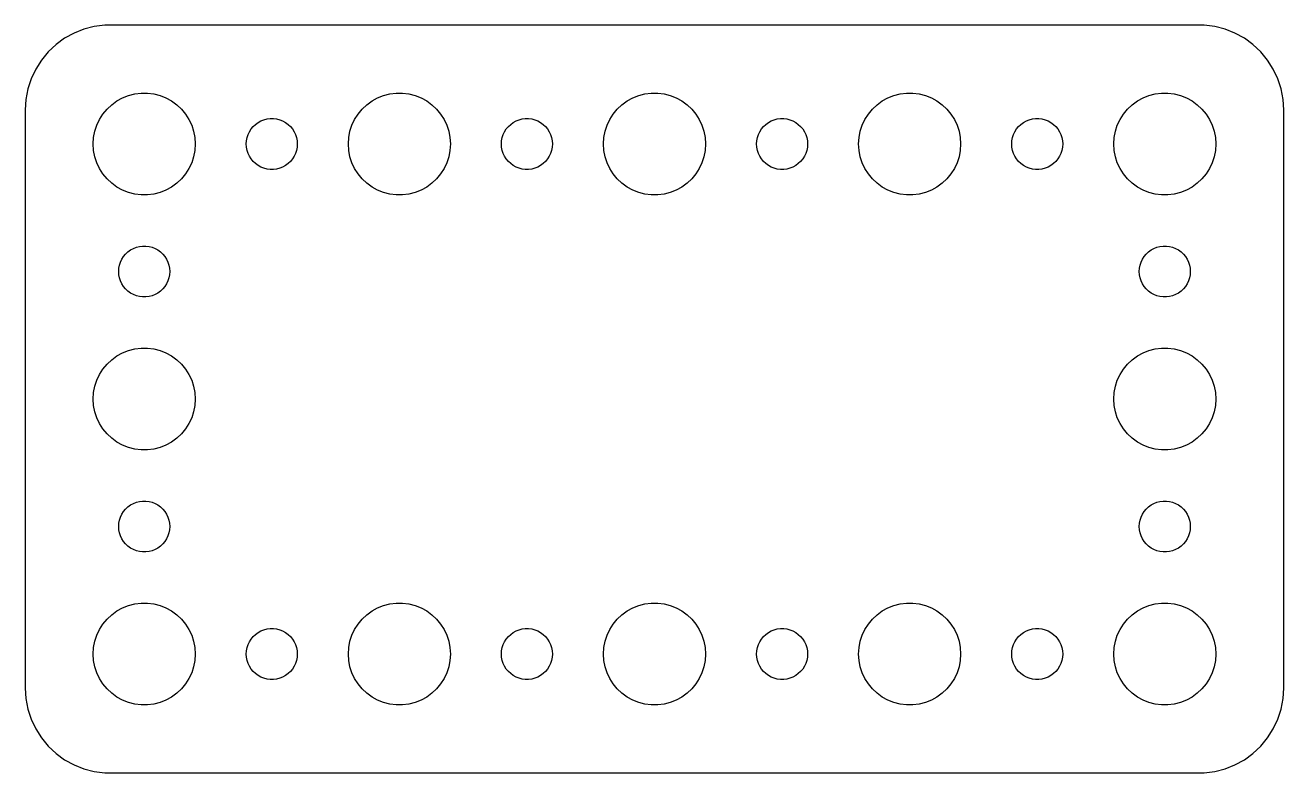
# Model space of a CAD drawing. Header units: metres. Extents: x -37 to 37, y 140 to 346.
# Drawn here: x -37 to 37, y 194 to 238 of the extents above; entities that cross this region are included whole.
import ezdxf

# ---------------------------------------------------------------- set-up
doc = ezdxf.new("R2010")
doc.units = ezdxf.units.M

msp = doc.modelspace()

# ---------------------------------------------------------------- linework, layer by layer
for p, q in [((-33.5451, 237.755), (-34.1289, 237.524)), ((-32.9369, 237.911), (-33.5451, 237.755)), ((-32.3139, 237.99), (-32.9369, 237.911)), ((32.3139, 237.99), (-32.3139, 237.99)), ((32.9369, 237.911), (32.3139, 237.99)), ((33.5451, 237.755), (32.9369, 237.911)), ((34.1289, 237.524), (33.5451, 237.755)), ((-35.1871, 236.853), (-35.6448, 236.423)), ((-34.6791, 237.222), (-35.1871, 236.853)), ((-34.1289, 237.524), (-34.6791, 237.222)), ((34.6791, 237.222), (34.1289, 237.524)), ((35.1871, 236.853), (34.6791, 237.222)), ((35.6448, 236.423), (35.1871, 236.853)), ((-35.6448, 236.423), (-36.0451, 235.939)), ((36.0451, 235.939), (35.6448, 236.423)), ((-36.3815, 235.409), (-36.6489, 234.841)), ((-36.0451, 235.939), (-36.3815, 235.409)), ((36.3815, 235.409), (36.0451, 235.939)), ((36.6489, 234.841), (36.3815, 235.409)), ((-36.6489, 234.841), (-36.8429, 234.243)), ((36.8429, 234.243), (36.6489, 234.841)), ((-36.8429, 234.243), (-36.9606, 233.627)), ((-31.2773, 233.714), (-30.927, 233.853)), ((-30.927, 233.853), (-30.5621, 233.947)), ((-30.5621, 233.947), (-30.1884, 233.994)), ((-30.1884, 233.994), (-29.8116, 233.994)), ((-29.8116, 233.994), (-29.4379, 233.947)), ((-29.4379, 233.947), (-29.0729, 233.853)), ((-29.0729, 233.853), (-28.7227, 233.714)), ((-16.2773, 233.714), (-15.927, 233.853)), ((-15.927, 233.853), (-15.5621, 233.947)), ((-15.5621, 233.947), (-15.1884, 233.994)), ((-15.1884, 233.994), (-14.8116, 233.994)), ((-14.8116, 233.994), (-14.4379, 233.947)), ((-14.4379, 233.947), (-14.0729, 233.853)), ((-14.0729, 233.853), (-13.7227, 233.714)), ((-1.27733, 233.714), (-0.92705, 233.853)), ((-0.92705, 233.853), (-0.56213, 233.947)), ((-0.56213, 233.947), (-0.18837, 233.994)), ((-0.18837, 233.994), (0.18837, 233.994)), ((0.18837, 233.994), (0.56213, 233.947)), ((0.56213, 233.947), (0.92705, 233.853)), ((0.92705, 233.853), (1.27733, 233.714)), ((13.7227, 233.714), (14.0729, 233.853)), ((14.0729, 233.853), (14.4379, 233.947)), ((14.4379, 233.947), (14.8116, 233.994)), ((14.8116, 233.994), (15.1884, 233.994)), ((15.1884, 233.994), (15.5621, 233.947)), ((15.5621, 233.947), (15.927, 233.853)), ((15.927, 233.853), (16.2773, 233.714)), ((28.7227, 233.714), (29.0729, 233.853)), ((29.0729, 233.853), (29.4379, 233.947)), ((29.4379, 233.947), (29.8116, 233.994)), ((29.8116, 233.994), (30.1884, 233.994)), ((30.1884, 233.994), (30.5621, 233.947)), ((30.5621, 233.947), (30.927, 233.853)), ((30.927, 233.853), (31.2773, 233.714)), ((36.9606, 233.627), (36.8429, 234.243)), ((-36.9606, 233.627), (-37, 233)), ((-32.1869, 233.054), (-31.9123, 233.312)), ((-31.9123, 233.312), (-31.6075, 233.533)), ((-31.6075, 233.533), (-31.2773, 233.714)), ((-28.7227, 233.714), (-28.3925, 233.533)), ((-28.3925, 233.533), (-28.0877, 233.312)), ((-28.0877, 233.312), (-27.8131, 233.054)), ((-17.1869, 233.054), (-16.9123, 233.312)), ((-16.9123, 233.312), (-16.6075, 233.533)), ((-16.6075, 233.533), (-16.2773, 233.714)), ((-13.7227, 233.714), (-13.3925, 233.533)), ((-13.3925, 233.533), (-13.0877, 233.312)), ((-13.0877, 233.312), (-12.8131, 233.054)), ((-2.1869, 233.054), (-1.91226, 233.312)), ((-1.91226, 233.312), (-1.60747, 233.533)), ((-1.60747, 233.533), (-1.27733, 233.714)), ((1.27733, 233.714), (1.60747, 233.533)), ((1.60747, 233.533), (1.91226, 233.312)), ((1.91226, 233.312), (2.1869, 233.054)), ((12.8131, 233.054), (13.0877, 233.312)), ((13.0877, 233.312), (13.3925, 233.533)), ((13.3925, 233.533), (13.7227, 233.714)), ((16.2773, 233.714), (16.6075, 233.533)), ((16.6075, 233.533), (16.9123, 233.312)), ((16.9123, 233.312), (17.1869, 233.054)), ((27.8131, 233.054), (28.0877, 233.312)), ((28.0877, 233.312), (28.3925, 233.533)), ((28.3925, 233.533), (28.7227, 233.714)), ((31.2773, 233.714), (31.6075, 233.533)), ((31.6075, 233.533), (31.9123, 233.312)), ((31.9123, 233.312), (32.1869, 233.054)), ((37, 233), (36.9606, 233.627)), ((-37, 233), (-37, 199)), ((-32.7893, 232.104), (-32.6289, 232.445)), ((-32.6289, 232.445), (-32.427, 232.763)), ((-32.427, 232.763), (-32.1869, 233.054)), ((-27.8131, 233.054), (-27.5729, 232.763)), ((-27.5729, 232.763), (-27.3711, 232.445)), ((-27.3711, 232.445), (-27.2107, 232.104)), ((-23.1387, 232.357), (-22.9635, 232.427)), ((-22.9635, 232.427), (-22.7811, 232.473)), ((-22.7811, 232.473), (-22.5942, 232.497)), ((-22.5942, 232.497), (-22.4058, 232.497)), ((-22.4058, 232.497), (-22.2189, 232.473)), ((-22.2189, 232.473), (-22.0365, 232.427)), ((-22.0365, 232.427), (-21.8613, 232.357)), ((-17.7893, 232.104), (-17.6289, 232.445)), ((-17.6289, 232.445), (-17.427, 232.763)), ((-17.427, 232.763), (-17.1869, 233.054)), ((-12.8131, 233.054), (-12.5729, 232.763)), ((-12.5729, 232.763), (-12.3711, 232.445)), ((-12.3711, 232.445), (-12.2107, 232.104)), ((-8.13866, 232.357), (-7.96352, 232.427)), ((-7.96352, 232.427), (-7.78107, 232.473)), ((-7.78107, 232.473), (-7.59418, 232.497)), ((-7.59418, 232.497), (-7.40581, 232.497)), ((-7.40581, 232.497), (-7.21892, 232.473)), ((-7.21892, 232.473), (-7.03647, 232.427)), ((-7.03647, 232.427), (-6.86133, 232.357)), ((-2.78932, 232.104), (-2.62891, 232.445)), ((-2.62891, 232.445), (-2.42705, 232.763)), ((-2.42705, 232.763), (-2.1869, 233.054)), ((2.1869, 233.054), (2.42705, 232.763)), ((2.42705, 232.763), (2.62891, 232.445)), ((2.62891, 232.445), (2.78932, 232.104)), ((6.86133, 232.357), (7.03647, 232.427)), ((7.03647, 232.427), (7.21892, 232.473)), ((7.21892, 232.473), (7.40581, 232.497)), ((7.40581, 232.497), (7.59418, 232.497)), ((7.59418, 232.497), (7.78107, 232.473)), ((7.78107, 232.473), (7.96352, 232.427)), ((7.96352, 232.427), (8.13866, 232.357)), ((12.2107, 232.104), (12.3711, 232.445)), ((12.3711, 232.445), (12.5729, 232.763)), ((12.5729, 232.763), (12.8131, 233.054)), ((17.1869, 233.054), (17.427, 232.763)), ((17.427, 232.763), (17.6289, 232.445)), ((17.6289, 232.445), (17.7893, 232.104)), ((21.8613, 232.357), (22.0365, 232.427)), ((22.0365, 232.427), (22.2189, 232.473)), ((22.2189, 232.473), (22.4058, 232.497)), ((22.4058, 232.497), (22.5942, 232.497)), ((22.5942, 232.497), (22.7811, 232.473)), ((22.7811, 232.473), (22.9635, 232.427)), ((22.9635, 232.427), (23.1387, 232.357)), ((27.2107, 232.104), (27.3711, 232.445)), ((27.3711, 232.445), (27.5729, 232.763)), ((27.5729, 232.763), (27.8131, 233.054)), ((32.1869, 233.054), (32.427, 232.763)), ((32.427, 232.763), (32.6289, 232.445)), ((32.6289, 232.445), (32.7893, 232.104)), ((37, 199), (37, 233)), ((-32.9763, 231.376), (-32.9057, 231.746)), ((-32.9057, 231.746), (-32.7893, 232.104)), ((-27.2107, 232.104), (-27.0942, 231.746)), ((-27.0942, 231.746), (-27.0237, 231.376)), ((-23.8947, 231.552), (-23.8145, 231.723)), ((-23.8145, 231.723), (-23.7135, 231.882)), ((-23.7135, 231.882), (-23.5934, 232.027)), ((-23.5934, 232.027), (-23.4561, 232.156)), ((-23.4561, 232.156), (-23.3037, 232.266)), ((-23.3037, 232.266), (-23.1387, 232.357)), ((-21.8613, 232.357), (-21.6963, 232.266)), ((-21.6963, 232.266), (-21.5439, 232.156)), ((-21.5439, 232.156), (-21.4065, 232.027)), ((-21.4065, 232.027), (-21.2865, 231.882)), ((-21.2865, 231.882), (-21.1855, 231.723)), ((-21.1855, 231.723), (-21.1053, 231.552)), ((-17.9763, 231.376), (-17.9057, 231.746)), ((-17.9057, 231.746), (-17.7893, 232.104)), ((-12.2107, 232.104), (-12.0942, 231.746)), ((-12.0942, 231.746), (-12.0237, 231.376)), ((-8.89465, 231.552), (-8.81445, 231.723)), ((-8.81445, 231.723), (-8.71352, 231.882)), ((-8.71352, 231.882), (-8.59344, 232.027)), ((-8.59344, 232.027), (-8.45613, 232.156)), ((-8.45613, 232.156), (-8.30373, 232.266)), ((-8.30373, 232.266), (-8.13866, 232.357)), ((-6.86133, 232.357), (-6.69626, 232.266)), ((-6.69626, 232.266), (-6.54385, 232.156)), ((-6.54385, 232.156), (-6.40654, 232.027)), ((-6.40654, 232.027), (-6.28647, 231.882)), ((-6.28647, 231.882), (-6.18553, 231.723)), ((-6.18553, 231.723), (-6.10533, 231.552)), ((-2.97633, 231.376), (-2.90575, 231.746)), ((-2.90575, 231.746), (-2.78932, 232.104)), ((2.78932, 232.104), (2.90575, 231.746)), ((2.90575, 231.746), (2.97633, 231.376)), ((6.10533, 231.552), (6.18553, 231.723)), ((6.18553, 231.723), (6.28647, 231.882)), ((6.28647, 231.882), (6.40654, 232.027)), ((6.40654, 232.027), (6.54385, 232.156)), ((6.54385, 232.156), (6.69626, 232.266)), ((6.69626, 232.266), (6.86133, 232.357)), ((8.13866, 232.357), (8.30373, 232.266)), ((8.30373, 232.266), (8.45613, 232.156)), ((8.45613, 232.156), (8.59344, 232.027)), ((8.59344, 232.027), (8.71352, 231.882)), ((8.71352, 231.882), (8.81445, 231.723)), ((8.81445, 231.723), (8.89465, 231.552)), ((12.0237, 231.376), (12.0942, 231.746)), ((12.0942, 231.746), (12.2107, 232.104)), ((17.7893, 232.104), (17.9057, 231.746)), ((17.9057, 231.746), (17.9763, 231.376)), ((21.1053, 231.552), (21.1855, 231.723)), ((21.1855, 231.723), (21.2865, 231.882)), ((21.2865, 231.882), (21.4065, 232.027)), ((21.4065, 232.027), (21.5439, 232.156)), ((21.5439, 232.156), (21.6963, 232.266)), ((21.6963, 232.266), (21.8613, 232.357)), ((23.1387, 232.357), (23.3037, 232.266)), ((23.3037, 232.266), (23.4561, 232.156)), ((23.4561, 232.156), (23.5934, 232.027)), ((23.5934, 232.027), (23.7135, 231.882)), ((23.7135, 231.882), (23.8145, 231.723)), ((23.8145, 231.723), (23.8947, 231.552)), ((27.0237, 231.376), (27.0942, 231.746)), ((27.0942, 231.746), (27.2107, 232.104)), ((32.7893, 232.104), (32.9057, 231.746)), ((32.9057, 231.746), (32.9763, 231.376)), ((-33, 231), (-32.9763, 231.376)), ((-32.9763, 230.624), (-33, 231)), ((-27.0237, 231.376), (-27, 231)), ((-27, 231), (-27.0237, 230.624)), ((-24, 231), (-23.9882, 231.188)), ((-23.9882, 230.812), (-24, 231)), ((-23.9882, 231.188), (-23.9529, 231.373)), ((-23.9529, 231.373), (-23.8947, 231.552)), ((-21.1053, 231.552), (-21.0471, 231.373)), ((-21.0471, 231.373), (-21.0118, 231.188)), ((-21.0118, 231.188), (-21, 231)), ((-21, 231), (-21.0118, 230.812)), ((-18, 231), (-17.9763, 231.376)), ((-17.9763, 230.624), (-18, 231)), ((-12.0237, 231.376), (-12, 231)), ((-12, 231), (-12.0237, 230.624)), ((-9, 231), (-8.98816, 231.188)), ((-8.98816, 230.812), (-9, 231)), ((-8.98816, 231.188), (-8.95287, 231.373)), ((-8.95287, 231.373), (-8.89465, 231.552)), ((-6.10533, 231.552), (-6.04712, 231.373)), ((-6.04712, 231.373), (-6.01183, 231.188)), ((-6.01183, 231.188), (-6, 231)), ((-6, 231), (-6.01183, 230.812)), ((-3, 231), (-2.97633, 231.376)), ((-2.97633, 230.624), (-3, 231)), ((2.97633, 231.376), (3, 231)), ((3, 231), (2.97633, 230.624)), ((6, 231), (6.01183, 231.188)), ((6.01183, 230.812), (6, 231)), ((6.01183, 231.188), (6.04712, 231.373)), ((6.04712, 231.373), (6.10533, 231.552)), ((8.89465, 231.552), (8.95287, 231.373)), ((8.95287, 231.373), (8.98816, 231.188)), ((8.98816, 231.188), (9, 231)), ((9, 231), (8.98816, 230.812)), ((12, 231), (12.0237, 231.376)), ((12.0237, 230.624), (12, 231)), ((17.9763, 231.376), (18, 231)), ((18, 231), (17.9763, 230.624)), ((21, 231), (21.0118, 231.188)), ((21.0118, 230.812), (21, 231)), ((21.0118, 231.188), (21.0471, 231.373)), ((21.0471, 231.373), (21.1053, 231.552)), ((23.8947, 231.552), (23.9529, 231.373)), ((23.9529, 231.373), (23.9882, 231.188)), ((23.9882, 231.188), (24, 231)), ((24, 231), (23.9882, 230.812)), ((27, 231), (27.0237, 231.376)), ((27.0237, 230.624), (27, 231)), ((32.9763, 231.376), (33, 231)), ((33, 231), (32.9763, 230.624)), ((-32.9057, 230.254), (-32.9763, 230.624)), ((-32.7893, 229.896), (-32.9057, 230.254)), ((-27.0942, 230.254), (-27.2107, 229.896)), ((-27.0237, 230.624), (-27.0942, 230.254)), ((-23.9529, 230.627), (-23.9882, 230.812)), ((-23.8947, 230.448), (-23.9529, 230.627)), ((-23.8145, 230.277), (-23.8947, 230.448)), ((-23.7135, 230.118), (-23.8145, 230.277)), ((-21.1855, 230.277), (-21.2865, 230.118)), ((-21.1053, 230.448), (-21.1855, 230.277)), ((-21.0471, 230.627), (-21.1053, 230.448)), ((-21.0118, 230.812), (-21.0471, 230.627)), ((-17.9057, 230.254), (-17.9763, 230.624)), ((-17.7893, 229.896), (-17.9057, 230.254)), ((-12.0942, 230.254), (-12.2107, 229.896)), ((-12.0237, 230.624), (-12.0942, 230.254)), ((-8.95287, 230.627), (-8.98816, 230.812)), ((-8.89465, 230.448), (-8.95287, 230.627)), ((-8.81445, 230.277), (-8.89465, 230.448)), ((-8.71352, 230.118), (-8.81445, 230.277)), ((-6.18553, 230.277), (-6.28647, 230.118)), ((-6.10533, 230.448), (-6.18553, 230.277)), ((-6.04712, 230.627), (-6.10533, 230.448)), ((-6.01183, 230.812), (-6.04712, 230.627)), ((-2.90575, 230.254), (-2.97633, 230.624)), ((-2.78932, 229.896), (-2.90575, 230.254)), ((2.90575, 230.254), (2.78932, 229.896)), ((2.97633, 230.624), (2.90575, 230.254)), ((6.04712, 230.627), (6.01183, 230.812)), ((6.10533, 230.448), (6.04712, 230.627)), ((6.18553, 230.277), (6.10533, 230.448)), ((6.28647, 230.118), (6.18553, 230.277)), ((8.81445, 230.277), (8.71352, 230.118)), ((8.89465, 230.448), (8.81445, 230.277)), ((8.95287, 230.627), (8.89465, 230.448)), ((8.98816, 230.812), (8.95287, 230.627)), ((12.0942, 230.254), (12.0237, 230.624)), ((12.2107, 229.896), (12.0942, 230.254)), ((17.9057, 230.254), (17.7893, 229.896)), ((17.9763, 230.624), (17.9057, 230.254)), ((21.0471, 230.627), (21.0118, 230.812)), ((21.1053, 230.448), (21.0471, 230.627)), ((21.1855, 230.277), (21.1053, 230.448)), ((21.2865, 230.118), (21.1855, 230.277)), ((23.8145, 230.277), (23.7135, 230.118)), ((23.8947, 230.448), (23.8145, 230.277)), ((23.9529, 230.627), (23.8947, 230.448)), ((23.9882, 230.812), (23.9529, 230.627)), ((27.0942, 230.254), (27.0237, 230.624)), ((27.2107, 229.896), (27.0942, 230.254)), ((32.9057, 230.254), (32.7893, 229.896)), ((32.9763, 230.624), (32.9057, 230.254)), ((-32.6289, 229.555), (-32.7893, 229.896)), ((-32.427, 229.237), (-32.6289, 229.555)), ((-27.3711, 229.555), (-27.5729, 229.237)), ((-27.2107, 229.896), (-27.3711, 229.555)), ((-23.5934, 229.973), (-23.7135, 230.118)), ((-23.4561, 229.844), (-23.5934, 229.973)), ((-23.3037, 229.734), (-23.4561, 229.844)), ((-23.1387, 229.643), (-23.3037, 229.734)), ((-22.9635, 229.573), (-23.1387, 229.643)), ((-22.7811, 229.527), (-22.9635, 229.573)), ((-22.5942, 229.503), (-22.7811, 229.527)), ((-22.4058, 229.503), (-22.5942, 229.503)), ((-22.2189, 229.527), (-22.4058, 229.503)), ((-22.0365, 229.573), (-22.2189, 229.527)), ((-21.8613, 229.643), (-22.0365, 229.573)), ((-21.6963, 229.734), (-21.8613, 229.643)), ((-21.5439, 229.844), (-21.6963, 229.734)), ((-21.4065, 229.973), (-21.5439, 229.844)), ((-21.2865, 230.118), (-21.4065, 229.973)), ((-17.6289, 229.555), (-17.7893, 229.896)), ((-17.427, 229.237), (-17.6289, 229.555)), ((-12.3711, 229.555), (-12.5729, 229.237)), ((-12.2107, 229.896), (-12.3711, 229.555)), ((-8.59344, 229.973), (-8.71352, 230.118)), ((-8.45613, 229.844), (-8.59344, 229.973)), ((-8.30373, 229.734), (-8.45613, 229.844)), ((-8.13866, 229.643), (-8.30373, 229.734)), ((-7.96352, 229.573), (-8.13866, 229.643)), ((-7.78107, 229.527), (-7.96352, 229.573)), ((-7.59418, 229.503), (-7.78107, 229.527)), ((-7.40581, 229.503), (-7.59418, 229.503)), ((-7.21892, 229.527), (-7.40581, 229.503)), ((-7.03647, 229.573), (-7.21892, 229.527)), ((-6.86133, 229.643), (-7.03647, 229.573)), ((-6.69626, 229.734), (-6.86133, 229.643)), ((-6.54385, 229.844), (-6.69626, 229.734)), ((-6.40654, 229.973), (-6.54385, 229.844)), ((-6.28647, 230.118), (-6.40654, 229.973)), ((-2.62891, 229.555), (-2.78932, 229.896)), ((-2.42705, 229.237), (-2.62891, 229.555)), ((2.62891, 229.555), (2.42705, 229.237)), ((2.78932, 229.896), (2.62891, 229.555)), ((6.40654, 229.973), (6.28647, 230.118)), ((6.54385, 229.844), (6.40654, 229.973)), ((6.69626, 229.734), (6.54385, 229.844)), ((6.86133, 229.643), (6.69626, 229.734)), ((7.03647, 229.573), (6.86133, 229.643)), ((7.21892, 229.527), (7.03647, 229.573)), ((7.40581, 229.503), (7.21892, 229.527)), ((7.59418, 229.503), (7.40581, 229.503)), ((7.78107, 229.527), (7.59418, 229.503)), ((7.96352, 229.573), (7.78107, 229.527)), ((8.13866, 229.643), (7.96352, 229.573)), ((8.30373, 229.734), (8.13866, 229.643)), ((8.45613, 229.844), (8.30373, 229.734)), ((8.59344, 229.973), (8.45613, 229.844)), ((8.71352, 230.118), (8.59344, 229.973)), ((12.3711, 229.555), (12.2107, 229.896)), ((12.5729, 229.237), (12.3711, 229.555)), ((17.6289, 229.555), (17.427, 229.237)), ((17.7893, 229.896), (17.6289, 229.555)), ((21.4065, 229.973), (21.2865, 230.118)), ((21.5439, 229.844), (21.4065, 229.973)), ((21.6963, 229.734), (21.5439, 229.844)), ((21.8613, 229.643), (21.6963, 229.734)), ((22.0365, 229.573), (21.8613, 229.643)), ((22.2189, 229.527), (22.0365, 229.573)), ((22.4058, 229.503), (22.2189, 229.527)), ((22.5942, 229.503), (22.4058, 229.503)), ((22.7811, 229.527), (22.5942, 229.503)), ((22.9635, 229.573), (22.7811, 229.527)), ((23.1387, 229.643), (22.9635, 229.573)), ((23.3037, 229.734), (23.1387, 229.643)), ((23.4561, 229.844), (23.3037, 229.734)), ((23.5934, 229.973), (23.4561, 229.844)), ((23.7135, 230.118), (23.5934, 229.973)), ((27.3711, 229.555), (27.2107, 229.896)), ((27.5729, 229.237), (27.3711, 229.555)), ((32.6289, 229.555), (32.427, 229.237)), ((32.7893, 229.896), (32.6289, 229.555)), ((-32.1869, 228.946), (-32.427, 229.237)), ((-31.9123, 228.688), (-32.1869, 228.946)), ((-31.6075, 228.467), (-31.9123, 228.688)), ((-28.0877, 228.688), (-28.3925, 228.467)), ((-27.8131, 228.946), (-28.0877, 228.688)), ((-27.5729, 229.237), (-27.8131, 228.946)), ((-17.1869, 228.946), (-17.427, 229.237)), ((-16.9123, 228.688), (-17.1869, 228.946)), ((-16.6075, 228.467), (-16.9123, 228.688)), ((-13.0877, 228.688), (-13.3925, 228.467)), ((-12.8131, 228.946), (-13.0877, 228.688)), ((-12.5729, 229.237), (-12.8131, 228.946)), ((-2.1869, 228.946), (-2.42705, 229.237)), ((-1.91226, 228.688), (-2.1869, 228.946)), ((-1.60747, 228.467), (-1.91226, 228.688)), ((1.91226, 228.688), (1.60747, 228.467)), ((2.1869, 228.946), (1.91226, 228.688)), ((2.42705, 229.237), (2.1869, 228.946)), ((12.8131, 228.946), (12.5729, 229.237)), ((13.0877, 228.688), (12.8131, 228.946)), ((13.3925, 228.467), (13.0877, 228.688)), ((16.9123, 228.688), (16.6075, 228.467)), ((17.1869, 228.946), (16.9123, 228.688)), ((17.427, 229.237), (17.1869, 228.946)), ((27.8131, 228.946), (27.5729, 229.237)), ((28.0877, 228.688), (27.8131, 228.946)), ((28.3925, 228.467), (28.0877, 228.688)), ((31.9123, 228.688), (31.6075, 228.467)), ((32.1869, 228.946), (31.9123, 228.688)), ((32.427, 229.237), (32.1869, 228.946)), ((-31.2773, 228.286), (-31.6075, 228.467)), ((-30.927, 228.147), (-31.2773, 228.286)), ((-30.5621, 228.053), (-30.927, 228.147)), ((-30.1884, 228.006), (-30.5621, 228.053)), ((-29.8116, 228.006), (-30.1884, 228.006)), ((-29.4379, 228.053), (-29.8116, 228.006)), ((-29.0729, 228.147), (-29.4379, 228.053)), ((-28.7227, 228.286), (-29.0729, 228.147)), ((-28.3925, 228.467), (-28.7227, 228.286)), ((-16.2773, 228.286), (-16.6075, 228.467)), ((-15.927, 228.147), (-16.2773, 228.286)), ((-15.5621, 228.053), (-15.927, 228.147)), ((-15.1884, 228.006), (-15.5621, 228.053)), ((-14.8116, 228.006), (-15.1884, 228.006)), ((-14.4379, 228.053), (-14.8116, 228.006)), ((-14.0729, 228.147), (-14.4379, 228.053)), ((-13.7227, 228.286), (-14.0729, 228.147)), ((-13.3925, 228.467), (-13.7227, 228.286)), ((-1.27733, 228.286), (-1.60747, 228.467)), ((-0.92705, 228.147), (-1.27733, 228.286)), ((-0.56213, 228.053), (-0.92705, 228.147)), ((-0.18837, 228.006), (-0.56213, 228.053)), ((0.18837, 228.006), (-0.18837, 228.006)), ((0.56213, 228.053), (0.18837, 228.006)), ((0.92705, 228.147), (0.56213, 228.053)), ((1.27733, 228.286), (0.92705, 228.147)), ((1.60747, 228.467), (1.27733, 228.286)), ((13.7227, 228.286), (13.3925, 228.467)), ((14.0729, 228.147), (13.7227, 228.286)), ((14.4379, 228.053), (14.0729, 228.147)), ((14.8116, 228.006), (14.4379, 228.053)), ((15.1884, 228.006), (14.8116, 228.006)), ((15.5621, 228.053), (15.1884, 228.006)), ((15.927, 228.147), (15.5621, 228.053)), ((16.2773, 228.286), (15.927, 228.147)), ((16.6075, 228.467), (16.2773, 228.286)), ((28.7227, 228.286), (28.3925, 228.467)), ((29.0729, 228.147), (28.7227, 228.286)), ((29.4379, 228.053), (29.0729, 228.147)), ((29.8116, 228.006), (29.4379, 228.053)), ((30.1884, 228.006), (29.8116, 228.006)), ((30.5621, 228.053), (30.1884, 228.006)), ((30.927, 228.147), (30.5621, 228.053)), ((31.2773, 228.286), (30.927, 228.147)), ((31.6075, 228.467), (31.2773, 228.286)), ((-30.4635, 224.927), (-30.2811, 224.973)), ((-30.2811, 224.973), (-30.0942, 224.997)), ((-30.0942, 224.997), (-29.9058, 224.997)), ((-29.9058, 224.997), (-29.7189, 224.973)), ((-29.7189, 224.973), (-29.5365, 224.927)), ((29.5365, 224.927), (29.7189, 224.973)), ((29.7189, 224.973), (29.9058, 224.997)), ((29.9058, 224.997), (30.0942, 224.997)), ((30.0942, 224.997), (30.2811, 224.973)), ((30.2811, 224.973), (30.4635, 224.927)), ((-31.3947, 224.052), (-31.3145, 224.223)), ((-31.3145, 224.223), (-31.2135, 224.382)), ((-31.2135, 224.382), (-31.0934, 224.527)), ((-31.0934, 224.527), (-30.9561, 224.656)), ((-30.9561, 224.656), (-30.8037, 224.766)), ((-30.8037, 224.766), (-30.6387, 224.857)), ((-30.6387, 224.857), (-30.4635, 224.927)), ((-29.5365, 224.927), (-29.3613, 224.857)), ((-29.3613, 224.857), (-29.1963, 224.766)), ((-29.1963, 224.766), (-29.0439, 224.656)), ((-29.0439, 224.656), (-28.9065, 224.527)), ((-28.9065, 224.527), (-28.7865, 224.382)), ((-28.7865, 224.382), (-28.6855, 224.223)), ((-28.6855, 224.223), (-28.6053, 224.052)), ((28.6053, 224.052), (28.6855, 224.223)), ((28.6855, 224.223), (28.7865, 224.382)), ((28.7865, 224.382), (28.9065, 224.527)), ((28.9065, 224.527), (29.0439, 224.656)), ((29.0439, 224.656), (29.1963, 224.766)), ((29.1963, 224.766), (29.3613, 224.857)), ((29.3613, 224.857), (29.5365, 224.927)), ((30.4635, 224.927), (30.6387, 224.857)), ((30.6387, 224.857), (30.8037, 224.766)), ((30.8037, 224.766), (30.9561, 224.656)), ((30.9561, 224.656), (31.0934, 224.527)), ((31.0934, 224.527), (31.2135, 224.382)), ((31.2135, 224.382), (31.3145, 224.223)), ((31.3145, 224.223), (31.3947, 224.052)), ((-31.5, 223.5), (-31.4882, 223.688)), ((-31.4882, 223.312), (-31.5, 223.5)), ((-31.4882, 223.688), (-31.4529, 223.873)), ((-31.4529, 223.873), (-31.3947, 224.052)), ((-28.6053, 224.052), (-28.5471, 223.873)), ((-28.5471, 223.873), (-28.5118, 223.688)), ((-28.5118, 223.688), (-28.5, 223.5)), ((-28.5, 223.5), (-28.5118, 223.312)), ((28.5, 223.5), (28.5118, 223.688)), ((28.5118, 223.312), (28.5, 223.5)), ((28.5118, 223.688), (28.5471, 223.873)), ((28.5471, 223.873), (28.6053, 224.052)), ((31.3947, 224.052), (31.4529, 223.873)), ((31.4529, 223.873), (31.4882, 223.688)), ((31.4882, 223.688), (31.5, 223.5)), ((31.5, 223.5), (31.4882, 223.312)), ((-31.4529, 223.127), (-31.4882, 223.312)), ((-31.3947, 222.948), (-31.4529, 223.127)), ((-31.3145, 222.777), (-31.3947, 222.948)), ((-31.2135, 222.618), (-31.3145, 222.777)), ((-28.6855, 222.777), (-28.7865, 222.618)), ((-28.6053, 222.948), (-28.6855, 222.777)), ((-28.5471, 223.127), (-28.6053, 222.948)), ((-28.5118, 223.312), (-28.5471, 223.127)), ((28.5471, 223.127), (28.5118, 223.312)), ((28.6053, 222.948), (28.5471, 223.127)), ((28.6855, 222.777), (28.6053, 222.948)), ((28.7865, 222.618), (28.6855, 222.777)), ((31.3145, 222.777), (31.2135, 222.618)), ((31.3947, 222.948), (31.3145, 222.777)), ((31.4529, 223.127), (31.3947, 222.948)), ((31.4882, 223.312), (31.4529, 223.127)), ((-31.0934, 222.473), (-31.2135, 222.618)), ((-30.9561, 222.344), (-31.0934, 222.473)), ((-30.8037, 222.234), (-30.9561, 222.344)), ((-30.6387, 222.143), (-30.8037, 222.234)), ((-30.4635, 222.073), (-30.6387, 222.143)), ((-30.2811, 222.027), (-30.4635, 222.073)), ((-30.0942, 222.003), (-30.2811, 222.027)), ((-29.9058, 222.003), (-30.0942, 222.003)), ((-29.7189, 222.027), (-29.9058, 222.003)), ((-29.5365, 222.073), (-29.7189, 222.027)), ((-29.3613, 222.143), (-29.5365, 222.073)), ((-29.1963, 222.234), (-29.3613, 222.143)), ((-29.0439, 222.344), (-29.1963, 222.234)), ((-28.9065, 222.473), (-29.0439, 222.344)), ((-28.7865, 222.618), (-28.9065, 222.473)), ((28.9065, 222.473), (28.7865, 222.618)), ((29.0439, 222.344), (28.9065, 222.473)), ((29.1963, 222.234), (29.0439, 222.344)), ((29.3613, 222.143), (29.1963, 222.234)), ((29.5365, 222.073), (29.3613, 222.143)), ((29.7189, 222.027), (29.5365, 222.073)), ((29.9058, 222.003), (29.7189, 222.027)), ((30.0942, 222.003), (29.9058, 222.003)), ((30.2811, 222.027), (30.0942, 222.003)), ((30.4635, 222.073), (30.2811, 222.027)), ((30.6387, 222.143), (30.4635, 222.073)), ((30.8037, 222.234), (30.6387, 222.143)), ((30.9561, 222.344), (30.8037, 222.234)), ((31.0934, 222.473), (30.9561, 222.344)), ((31.2135, 222.618), (31.0934, 222.473)), ((-32.1869, 218.054), (-31.9123, 218.312)), ((-31.9123, 218.312), (-31.6075, 218.533)), ((-31.6075, 218.533), (-31.2773, 218.714)), ((-31.2773, 218.714), (-30.927, 218.853)), ((-30.927, 218.853), (-30.5621, 218.947)), ((-30.5621, 218.947), (-30.1884, 218.994)), ((-30.1884, 218.994), (-29.8116, 218.994)), ((-29.8116, 218.994), (-29.4379, 218.947)), ((-29.4379, 218.947), (-29.0729, 218.853)), ((-29.0729, 218.853), (-28.7227, 218.714)), ((-28.7227, 218.714), (-28.3925, 218.533)), ((-28.3925, 218.533), (-28.0877, 218.312)), ((-28.0877, 218.312), (-27.8131, 218.054)), ((27.8131, 218.054), (28.0877, 218.312)), ((28.0877, 218.312), (28.3925, 218.533)), ((28.3925, 218.533), (28.7227, 218.714)), ((28.7227, 218.714), (29.0729, 218.853)), ((29.0729, 218.853), (29.4379, 218.947)), ((29.4379, 218.947), (29.8116, 218.994)), ((29.8116, 218.994), (30.1884, 218.994)), ((30.1884, 218.994), (30.5621, 218.947)), ((30.5621, 218.947), (30.927, 218.853)), ((30.927, 218.853), (31.2773, 218.714)), ((31.2773, 218.714), (31.6075, 218.533)), ((31.6075, 218.533), (31.9123, 218.312)), ((31.9123, 218.312), (32.1869, 218.054)), ((-32.6289, 217.445), (-32.427, 217.763)), ((-32.427, 217.763), (-32.1869, 218.054)), ((-27.8131, 218.054), (-27.5729, 217.763)), ((-27.5729, 217.763), (-27.3711, 217.445)), ((27.3711, 217.445), (27.5729, 217.763)), ((27.5729, 217.763), (27.8131, 218.054)), ((32.1869, 218.054), (32.427, 217.763)), ((32.427, 217.763), (32.6289, 217.445)), ((-32.9057, 216.746), (-32.7893, 217.104)), ((-32.7893, 217.104), (-32.6289, 217.445)), ((-27.3711, 217.445), (-27.2107, 217.104)), ((-27.2107, 217.104), (-27.0942, 216.746)), ((27.0942, 216.746), (27.2107, 217.104)), ((27.2107, 217.104), (27.3711, 217.445)), ((32.6289, 217.445), (32.7893, 217.104)), ((32.7893, 217.104), (32.9057, 216.746)), ((-33, 216), (-32.9763, 216.376)), ((-32.9763, 216.376), (-32.9057, 216.746)), ((-27.0942, 216.746), (-27.0237, 216.376)), ((-27.0237, 216.376), (-27, 216)), ((27, 216), (27.0237, 216.376)), ((27.0237, 216.376), (27.0942, 216.746)), ((32.9057, 216.746), (32.9763, 216.376)), ((32.9763, 216.376), (33, 216)), ((-32.9763, 215.624), (-33, 216)), ((-32.9057, 215.254), (-32.9763, 215.624)), ((-27.0237, 215.624), (-27.0942, 215.254)), ((-27, 216), (-27.0237, 215.624)), ((27.0237, 215.624), (27, 216)), ((27.0942, 215.254), (27.0237, 215.624)), ((32.9763, 215.624), (32.9057, 215.254)), ((33, 216), (32.9763, 215.624)), ((-32.7893, 214.896), (-32.9057, 215.254)), ((-32.6289, 214.555), (-32.7893, 214.896)), ((-27.2107, 214.896), (-27.3711, 214.555)), ((-27.0942, 215.254), (-27.2107, 214.896)), ((27.2107, 214.896), (27.0942, 215.254)), ((27.3711, 214.555), (27.2107, 214.896)), ((32.7893, 214.896), (32.6289, 214.555)), ((32.9057, 215.254), (32.7893, 214.896)), ((-32.427, 214.237), (-32.6289, 214.555)), ((-32.1869, 213.946), (-32.427, 214.237)), ((-31.9123, 213.688), (-32.1869, 213.946)), ((-27.8131, 213.946), (-28.0877, 213.688)), ((-27.5729, 214.237), (-27.8131, 213.946)), ((-27.3711, 214.555), (-27.5729, 214.237)), ((27.5729, 214.237), (27.3711, 214.555)), ((27.8131, 213.946), (27.5729, 214.237)), ((28.0877, 213.688), (27.8131, 213.946)), ((32.1869, 213.946), (31.9123, 213.688)), ((32.427, 214.237), (32.1869, 213.946)), ((32.6289, 214.555), (32.427, 214.237)), ((-31.6075, 213.467), (-31.9123, 213.688)), ((-31.2773, 213.286), (-31.6075, 213.467)), ((-30.927, 213.147), (-31.2773, 213.286)), ((-30.5621, 213.053), (-30.927, 213.147)), ((-29.0729, 213.147), (-29.4379, 213.053)), ((-28.7227, 213.286), (-29.0729, 213.147)), ((-28.3925, 213.467), (-28.7227, 213.286)), ((-28.0877, 213.688), (-28.3925, 213.467)), ((28.3925, 213.467), (28.0877, 213.688)), ((28.7227, 213.286), (28.3925, 213.467)), ((29.0729, 213.147), (28.7227, 213.286)), ((29.4379, 213.053), (29.0729, 213.147)), ((30.927, 213.147), (30.5621, 213.053)), ((31.2773, 213.286), (30.927, 213.147)), ((31.6075, 213.467), (31.2773, 213.286)), ((31.9123, 213.688), (31.6075, 213.467)), ((-30.1884, 213.006), (-30.5621, 213.053)), ((-29.8116, 213.006), (-30.1884, 213.006)), ((-29.4379, 213.053), (-29.8116, 213.006)), ((29.8116, 213.006), (29.4379, 213.053)), ((30.1884, 213.006), (29.8116, 213.006)), ((30.5621, 213.053), (30.1884, 213.006)), ((-31.2135, 209.382), (-31.0934, 209.527)), ((-31.0934, 209.527), (-30.9561, 209.656)), ((-30.9561, 209.656), (-30.8037, 209.766)), ((-30.8037, 209.766), (-30.6387, 209.857)), ((-30.6387, 209.857), (-30.4635, 209.927)), ((-30.4635, 209.927), (-30.2811, 209.973)), ((-30.2811, 209.973), (-30.0942, 209.997)), ((-30.0942, 209.997), (-29.9058, 209.997)), ((-29.9058, 209.997), (-29.7189, 209.973)), ((-29.7189, 209.973), (-29.5365, 209.927)), ((-29.5365, 209.927), (-29.3613, 209.857)), ((-29.3613, 209.857), (-29.1963, 209.766)), ((-29.1963, 209.766), (-29.0439, 209.656)), ((-29.0439, 209.656), (-28.9065, 209.527)), ((-28.9065, 209.527), (-28.7865, 209.382)), ((28.7865, 209.382), (28.9065, 209.527)), ((28.9065, 209.527), (29.0439, 209.656)), ((29.0439, 209.656), (29.1963, 209.766)), ((29.1963, 209.766), (29.3613, 209.857)), ((29.3613, 209.857), (29.5365, 209.927)), ((29.5365, 209.927), (29.7189, 209.973)), ((29.7189, 209.973), (29.9058, 209.997)), ((29.9058, 209.997), (30.0942, 209.997)), ((30.0942, 209.997), (30.2811, 209.973)), ((30.2811, 209.973), (30.4635, 209.927)), ((30.4635, 209.927), (30.6387, 209.857)), ((30.6387, 209.857), (30.8037, 209.766)), ((30.8037, 209.766), (30.9561, 209.656)), ((30.9561, 209.656), (31.0934, 209.527)), ((31.0934, 209.527), (31.2135, 209.382)), ((-31.5, 208.5), (-31.4882, 208.688)), ((-31.4882, 208.688), (-31.4529, 208.873)), ((-31.4529, 208.873), (-31.3947, 209.052)), ((-31.3947, 209.052), (-31.3145, 209.223)), ((-31.3145, 209.223), (-31.2135, 209.382)), ((-28.7865, 209.382), (-28.6855, 209.223)), ((-28.6855, 209.223), (-28.6053, 209.052)), ((-28.6053, 209.052), (-28.5471, 208.873)), ((-28.5471, 208.873), (-28.5118, 208.688)), ((-28.5118, 208.688), (-28.5, 208.5)), ((28.5, 208.5), (28.5118, 208.688)), ((28.5118, 208.688), (28.5471, 208.873)), ((28.5471, 208.873), (28.6053, 209.052)), ((28.6053, 209.052), (28.6855, 209.223)), ((28.6855, 209.223), (28.7865, 209.382)), ((31.2135, 209.382), (31.3145, 209.223)), ((31.3145, 209.223), (31.3947, 209.052)), ((31.3947, 209.052), (31.4529, 208.873)), ((31.4529, 208.873), (31.4882, 208.688)), ((31.4882, 208.688), (31.5, 208.5)), ((-31.4882, 208.312), (-31.5, 208.5)), ((-31.4529, 208.127), (-31.4882, 208.312)), ((-31.3947, 207.948), (-31.4529, 208.127)), ((-31.3145, 207.777), (-31.3947, 207.948)), ((-28.6053, 207.948), (-28.6855, 207.777)), ((-28.5471, 208.127), (-28.6053, 207.948)), ((-28.5118, 208.312), (-28.5471, 208.127)), ((-28.5, 208.5), (-28.5118, 208.312)), ((28.5118, 208.312), (28.5, 208.5)), ((28.5471, 208.127), (28.5118, 208.312)), ((28.6053, 207.948), (28.5471, 208.127)), ((28.6855, 207.777), (28.6053, 207.948)), ((31.3947, 207.948), (31.3145, 207.777)), ((31.4529, 208.127), (31.3947, 207.948)), ((31.4882, 208.312), (31.4529, 208.127)), ((31.5, 208.5), (31.4882, 208.312)), ((-31.2135, 207.618), (-31.3145, 207.777)), ((-31.0934, 207.473), (-31.2135, 207.618)), ((-30.9561, 207.344), (-31.0934, 207.473)), ((-30.8037, 207.234), (-30.9561, 207.344)), ((-30.6387, 207.143), (-30.8037, 207.234)), ((-29.1963, 207.234), (-29.3613, 207.143)), ((-29.0439, 207.344), (-29.1963, 207.234)), ((-28.9065, 207.473), (-29.0439, 207.344)), ((-28.7865, 207.618), (-28.9065, 207.473)), ((-28.6855, 207.777), (-28.7865, 207.618)), ((28.7865, 207.618), (28.6855, 207.777)), ((28.9065, 207.473), (28.7865, 207.618)), ((29.0439, 207.344), (28.9065, 207.473)), ((29.1963, 207.234), (29.0439, 207.344)), ((29.3613, 207.143), (29.1963, 207.234)), ((30.8037, 207.234), (30.6387, 207.143)), ((30.9561, 207.344), (30.8037, 207.234)), ((31.0934, 207.473), (30.9561, 207.344)), ((31.2135, 207.618), (31.0934, 207.473)), ((31.3145, 207.777), (31.2135, 207.618)), ((-30.4635, 207.073), (-30.6387, 207.143)), ((-30.2811, 207.027), (-30.4635, 207.073)), ((-30.0942, 207.003), (-30.2811, 207.027)), ((-29.9058, 207.003), (-30.0942, 207.003)), ((-29.7189, 207.027), (-29.9058, 207.003)), ((-29.5365, 207.073), (-29.7189, 207.027)), ((-29.3613, 207.143), (-29.5365, 207.073)), ((29.5365, 207.073), (29.3613, 207.143)), ((29.7189, 207.027), (29.5365, 207.073)), ((29.9058, 207.003), (29.7189, 207.027)), ((30.0942, 207.003), (29.9058, 207.003)), ((30.2811, 207.027), (30.0942, 207.003)), ((30.4635, 207.073), (30.2811, 207.027)), ((30.6387, 207.143), (30.4635, 207.073)), ((-31.9123, 203.312), (-31.6075, 203.533)), ((-31.6075, 203.533), (-31.2773, 203.714)), ((-31.2773, 203.714), (-30.927, 203.853)), ((-30.927, 203.853), (-30.5621, 203.947)), ((-30.5621, 203.947), (-30.1884, 203.994)), ((-30.1884, 203.994), (-29.8116, 203.994)), ((-29.8116, 203.994), (-29.4379, 203.947)), ((-29.4379, 203.947), (-29.0729, 203.853)), ((-29.0729, 203.853), (-28.7227, 203.714)), ((-28.7227, 203.714), (-28.3925, 203.533)), ((-28.3925, 203.533), (-28.0877, 203.312)), ((-16.9123, 203.312), (-16.6075, 203.533)), ((-16.6075, 203.533), (-16.2773, 203.714)), ((-16.2773, 203.714), (-15.927, 203.853)), ((-15.927, 203.853), (-15.5621, 203.947)), ((-15.5621, 203.947), (-15.1884, 203.994)), ((-15.1884, 203.994), (-14.8116, 203.994)), ((-14.8116, 203.994), (-14.4379, 203.947)), ((-14.4379, 203.947), (-14.0729, 203.853)), ((-14.0729, 203.853), (-13.7227, 203.714)), ((-13.7227, 203.714), (-13.3925, 203.533)), ((-13.3925, 203.533), (-13.0877, 203.312)), ((-1.91226, 203.312), (-1.60747, 203.533)), ((-1.60747, 203.533), (-1.27733, 203.714)), ((-1.27733, 203.714), (-0.92705, 203.853)), ((-0.92705, 203.853), (-0.56213, 203.947)), ((-0.56213, 203.947), (-0.18837, 203.994)), ((-0.18837, 203.994), (0.18837, 203.994)), ((0.18837, 203.994), (0.56213, 203.947)), ((0.56213, 203.947), (0.92705, 203.853)), ((0.92705, 203.853), (1.27733, 203.714)), ((1.27733, 203.714), (1.60747, 203.533)), ((1.60747, 203.533), (1.91226, 203.312)), ((13.0877, 203.312), (13.3925, 203.533)), ((13.3925, 203.533), (13.7227, 203.714)), ((13.7227, 203.714), (14.0729, 203.853)), ((14.0729, 203.853), (14.4379, 203.947)), ((14.4379, 203.947), (14.8116, 203.994)), ((14.8116, 203.994), (15.1884, 203.994)), ((15.1884, 203.994), (15.5621, 203.947)), ((15.5621, 203.947), (15.927, 203.853)), ((15.927, 203.853), (16.2773, 203.714)), ((16.2773, 203.714), (16.6075, 203.533)), ((16.6075, 203.533), (16.9123, 203.312)), ((28.0877, 203.312), (28.3925, 203.533)), ((28.3925, 203.533), (28.7227, 203.714)), ((28.7227, 203.714), (29.0729, 203.853)), ((29.0729, 203.853), (29.4379, 203.947)), ((29.4379, 203.947), (29.8116, 203.994)), ((29.8116, 203.994), (30.1884, 203.994)), ((30.1884, 203.994), (30.5621, 203.947)), ((30.5621, 203.947), (30.927, 203.853)), ((30.927, 203.853), (31.2773, 203.714)), ((31.2773, 203.714), (31.6075, 203.533)), ((31.6075, 203.533), (31.9123, 203.312)), ((-32.6289, 202.445), (-32.427, 202.763)), ((-32.427, 202.763), (-32.1869, 203.054)), ((-32.1869, 203.054), (-31.9123, 203.312)), ((-28.0877, 203.312), (-27.8131, 203.054)), ((-27.8131, 203.054), (-27.5729, 202.763)), ((-27.5729, 202.763), (-27.3711, 202.445)), ((-17.6289, 202.445), (-17.427, 202.763)), ((-17.427, 202.763), (-17.1869, 203.054)), ((-17.1869, 203.054), (-16.9123, 203.312)), ((-13.0877, 203.312), (-12.8131, 203.054)), ((-12.8131, 203.054), (-12.5729, 202.763)), ((-12.5729, 202.763), (-12.3711, 202.445)), ((-2.62891, 202.445), (-2.42705, 202.763)), ((-2.42705, 202.763), (-2.1869, 203.054)), ((-2.1869, 203.054), (-1.91226, 203.312)), ((1.91226, 203.312), (2.1869, 203.054)), ((2.1869, 203.054), (2.42705, 202.763)), ((2.42705, 202.763), (2.62891, 202.445)), ((12.3711, 202.445), (12.5729, 202.763)), ((12.5729, 202.763), (12.8131, 203.054)), ((12.8131, 203.054), (13.0877, 203.312)), ((16.9123, 203.312), (17.1869, 203.054)), ((17.1869, 203.054), (17.427, 202.763)), ((17.427, 202.763), (17.6289, 202.445)), ((27.3711, 202.445), (27.5729, 202.763)), ((27.5729, 202.763), (27.8131, 203.054)), ((27.8131, 203.054), (28.0877, 203.312)), ((31.9123, 203.312), (32.1869, 203.054)), ((32.1869, 203.054), (32.427, 202.763)), ((32.427, 202.763), (32.6289, 202.445)), ((-32.9057, 201.746), (-32.7893, 202.104)), ((-32.7893, 202.104), (-32.6289, 202.445)), ((-27.3711, 202.445), (-27.2107, 202.104)), ((-27.2107, 202.104), (-27.0942, 201.746)), ((-23.7135, 201.882), (-23.5934, 202.027)), ((-23.5934, 202.027), (-23.4561, 202.156)), ((-23.4561, 202.156), (-23.3037, 202.266)), ((-23.3037, 202.266), (-23.1387, 202.357)), ((-23.1387, 202.357), (-22.9635, 202.427)), ((-22.9635, 202.427), (-22.7811, 202.473)), ((-22.7811, 202.473), (-22.5942, 202.497)), ((-22.5942, 202.497), (-22.4058, 202.497)), ((-22.4058, 202.497), (-22.2189, 202.473)), ((-22.2189, 202.473), (-22.0365, 202.427)), ((-22.0365, 202.427), (-21.8613, 202.357)), ((-21.8613, 202.357), (-21.6963, 202.266)), ((-21.6963, 202.266), (-21.5439, 202.156)), ((-21.5439, 202.156), (-21.4065, 202.027)), ((-21.4065, 202.027), (-21.2865, 201.882)), ((-17.9057, 201.746), (-17.7893, 202.104)), ((-17.7893, 202.104), (-17.6289, 202.445)), ((-12.3711, 202.445), (-12.2107, 202.104)), ((-12.2107, 202.104), (-12.0942, 201.746)), ((-8.71352, 201.882), (-8.59344, 202.027)), ((-8.59344, 202.027), (-8.45613, 202.156)), ((-8.45613, 202.156), (-8.30373, 202.266)), ((-8.30373, 202.266), (-8.13866, 202.357)), ((-8.13866, 202.357), (-7.96352, 202.427)), ((-7.96352, 202.427), (-7.78107, 202.473)), ((-7.78107, 202.473), (-7.59418, 202.497)), ((-7.59418, 202.497), (-7.40581, 202.497)), ((-7.40581, 202.497), (-7.21892, 202.473)), ((-7.21892, 202.473), (-7.03647, 202.427)), ((-7.03647, 202.427), (-6.86133, 202.357)), ((-6.86133, 202.357), (-6.69626, 202.266)), ((-6.69626, 202.266), (-6.54385, 202.156)), ((-6.54385, 202.156), (-6.40654, 202.027)), ((-6.40654, 202.027), (-6.28647, 201.882)), ((-2.90575, 201.746), (-2.78932, 202.104)), ((-2.78932, 202.104), (-2.62891, 202.445)), ((2.62891, 202.445), (2.78932, 202.104)), ((2.78932, 202.104), (2.90575, 201.746)), ((6.28647, 201.882), (6.40654, 202.027)), ((6.40654, 202.027), (6.54385, 202.156)), ((6.54385, 202.156), (6.69626, 202.266)), ((6.69626, 202.266), (6.86133, 202.357)), ((6.86133, 202.357), (7.03647, 202.427)), ((7.03647, 202.427), (7.21892, 202.473)), ((7.21892, 202.473), (7.40581, 202.497)), ((7.40581, 202.497), (7.59418, 202.497)), ((7.59418, 202.497), (7.78107, 202.473)), ((7.78107, 202.473), (7.96352, 202.427)), ((7.96352, 202.427), (8.13866, 202.357)), ((8.13866, 202.357), (8.30373, 202.266)), ((8.30373, 202.266), (8.45613, 202.156)), ((8.45613, 202.156), (8.59344, 202.027)), ((8.59344, 202.027), (8.71352, 201.882)), ((12.0942, 201.746), (12.2107, 202.104)), ((12.2107, 202.104), (12.3711, 202.445)), ((17.6289, 202.445), (17.7893, 202.104)), ((17.7893, 202.104), (17.9057, 201.746)), ((21.2865, 201.882), (21.4065, 202.027)), ((21.4065, 202.027), (21.5439, 202.156)), ((21.5439, 202.156), (21.6963, 202.266)), ((21.6963, 202.266), (21.8613, 202.357)), ((21.8613, 202.357), (22.0365, 202.427)), ((22.0365, 202.427), (22.2189, 202.473)), ((22.2189, 202.473), (22.4058, 202.497)), ((22.4058, 202.497), (22.5942, 202.497)), ((22.5942, 202.497), (22.7811, 202.473)), ((22.7811, 202.473), (22.9635, 202.427)), ((22.9635, 202.427), (23.1387, 202.357)), ((23.1387, 202.357), (23.3037, 202.266)), ((23.3037, 202.266), (23.4561, 202.156)), ((23.4561, 202.156), (23.5934, 202.027)), ((23.5934, 202.027), (23.7135, 201.882)), ((27.0942, 201.746), (27.2107, 202.104)), ((27.2107, 202.104), (27.3711, 202.445)), ((32.6289, 202.445), (32.7893, 202.104)), ((32.7893, 202.104), (32.9057, 201.746)), ((-33, 201), (-32.9763, 201.376)), ((-32.9763, 201.376), (-32.9057, 201.746)), ((-27.0942, 201.746), (-27.0237, 201.376)), ((-27.0237, 201.376), (-27, 201)), ((-23.9882, 201.188), (-23.9529, 201.373)), ((-23.9529, 201.373), (-23.8947, 201.552)), ((-23.8947, 201.552), (-23.8145, 201.723)), ((-23.8145, 201.723), (-23.7135, 201.882)), ((-21.2865, 201.882), (-21.1855, 201.723)), ((-21.1855, 201.723), (-21.1053, 201.552)), ((-21.1053, 201.552), (-21.0471, 201.373)), ((-21.0471, 201.373), (-21.0118, 201.188)), ((-18, 201), (-17.9763, 201.376)), ((-17.9763, 201.376), (-17.9057, 201.746)), ((-12.0942, 201.746), (-12.0237, 201.376)), ((-12.0237, 201.376), (-12, 201)), ((-8.98816, 201.188), (-8.95287, 201.373)), ((-8.95287, 201.373), (-8.89465, 201.552)), ((-8.89465, 201.552), (-8.81445, 201.723)), ((-8.81445, 201.723), (-8.71352, 201.882)), ((-6.28647, 201.882), (-6.18553, 201.723)), ((-6.18553, 201.723), (-6.10533, 201.552)), ((-6.10533, 201.552), (-6.04712, 201.373)), ((-6.04712, 201.373), (-6.01183, 201.188)), ((-3, 201), (-2.97633, 201.376)), ((-2.97633, 201.376), (-2.90575, 201.746)), ((2.90575, 201.746), (2.97633, 201.376)), ((2.97633, 201.376), (3, 201)), ((6.01183, 201.188), (6.04712, 201.373)), ((6.04712, 201.373), (6.10533, 201.552)), ((6.10533, 201.552), (6.18553, 201.723)), ((6.18553, 201.723), (6.28647, 201.882)), ((8.71352, 201.882), (8.81445, 201.723)), ((8.81445, 201.723), (8.89465, 201.552)), ((8.89465, 201.552), (8.95287, 201.373)), ((8.95287, 201.373), (8.98816, 201.188)), ((12, 201), (12.0237, 201.376)), ((12.0237, 201.376), (12.0942, 201.746)), ((17.9057, 201.746), (17.9763, 201.376)), ((17.9763, 201.376), (18, 201)), ((21.0118, 201.188), (21.0471, 201.373)), ((21.0471, 201.373), (21.1053, 201.552)), ((21.1053, 201.552), (21.1855, 201.723)), ((21.1855, 201.723), (21.2865, 201.882)), ((23.7135, 201.882), (23.8145, 201.723)), ((23.8145, 201.723), (23.8947, 201.552)), ((23.8947, 201.552), (23.9529, 201.373)), ((23.9529, 201.373), (23.9882, 201.188)), ((27, 201), (27.0237, 201.376)), ((27.0237, 201.376), (27.0942, 201.746)), ((32.9057, 201.746), (32.9763, 201.376)), ((32.9763, 201.376), (33, 201)), ((-32.9763, 200.624), (-33, 201)), ((-32.9057, 200.254), (-32.9763, 200.624)), ((-27.0237, 200.624), (-27.0942, 200.254)), ((-27, 201), (-27.0237, 200.624)), ((-24, 201), (-23.9882, 201.188)), ((-23.9882, 200.812), (-24, 201)), ((-23.9529, 200.627), (-23.9882, 200.812)), ((-23.8947, 200.448), (-23.9529, 200.627)), ((-21.0471, 200.627), (-21.1053, 200.448)), ((-21.0118, 200.812), (-21.0471, 200.627)), ((-21.0118, 201.188), (-21, 201)), ((-21, 201), (-21.0118, 200.812)), ((-17.9763, 200.624), (-18, 201)), ((-17.9057, 200.254), (-17.9763, 200.624)), ((-12.0237, 200.624), (-12.0942, 200.254)), ((-12, 201), (-12.0237, 200.624)), ((-9, 201), (-8.98816, 201.188)), ((-8.98816, 200.812), (-9, 201)), ((-8.95287, 200.627), (-8.98816, 200.812)), ((-8.89465, 200.448), (-8.95287, 200.627)), ((-6.04712, 200.627), (-6.10533, 200.448)), ((-6.01183, 200.812), (-6.04712, 200.627)), ((-6.01183, 201.188), (-6, 201)), ((-6, 201), (-6.01183, 200.812)), ((-2.97633, 200.624), (-3, 201)), ((-2.90575, 200.254), (-2.97633, 200.624)), ((2.97633, 200.624), (2.90575, 200.254)), ((3, 201), (2.97633, 200.624)), ((6, 201), (6.01183, 201.188)), ((6.01183, 200.812), (6, 201)), ((6.04712, 200.627), (6.01183, 200.812)), ((6.10533, 200.448), (6.04712, 200.627)), ((8.95287, 200.627), (8.89465, 200.448)), ((8.98816, 200.812), (8.95287, 200.627)), ((8.98816, 201.188), (9, 201)), ((9, 201), (8.98816, 200.812)), ((12.0237, 200.624), (12, 201)), ((12.0942, 200.254), (12.0237, 200.624)), ((17.9763, 200.624), (17.9057, 200.254)), ((18, 201), (17.9763, 200.624)), ((21, 201), (21.0118, 201.188)), ((21.0118, 200.812), (21, 201)), ((21.0471, 200.627), (21.0118, 200.812)), ((21.1053, 200.448), (21.0471, 200.627)), ((23.9529, 200.627), (23.8947, 200.448)), ((23.9882, 200.812), (23.9529, 200.627)), ((23.9882, 201.188), (24, 201)), ((24, 201), (23.9882, 200.812)), ((27.0237, 200.624), (27, 201)), ((27.0942, 200.254), (27.0237, 200.624)), ((32.9763, 200.624), (32.9057, 200.254)), ((33, 201), (32.9763, 200.624)), ((-32.7893, 199.896), (-32.9057, 200.254)), ((-32.6289, 199.555), (-32.7893, 199.896)), ((-27.2107, 199.896), (-27.3711, 199.555)), ((-27.0942, 200.254), (-27.2107, 199.896)), ((-23.8145, 200.277), (-23.8947, 200.448)), ((-23.7135, 200.118), (-23.8145, 200.277)), ((-23.5934, 199.973), (-23.7135, 200.118)), ((-23.4561, 199.844), (-23.5934, 199.973)), ((-23.3037, 199.734), (-23.4561, 199.844)), ((-21.5439, 199.844), (-21.6963, 199.734)), ((-21.4065, 199.973), (-21.5439, 199.844)), ((-21.2865, 200.118), (-21.4065, 199.973)), ((-21.1855, 200.277), (-21.2865, 200.118)), ((-21.1053, 200.448), (-21.1855, 200.277)), ((-17.7893, 199.896), (-17.9057, 200.254)), ((-17.6289, 199.555), (-17.7893, 199.896)), ((-12.2107, 199.896), (-12.3711, 199.555)), ((-12.0942, 200.254), (-12.2107, 199.896)), ((-8.81445, 200.277), (-8.89465, 200.448)), ((-8.71352, 200.118), (-8.81445, 200.277)), ((-8.59344, 199.973), (-8.71352, 200.118)), ((-8.45613, 199.844), (-8.59344, 199.973)), ((-8.30373, 199.734), (-8.45613, 199.844)), ((-6.54385, 199.844), (-6.69626, 199.734)), ((-6.40654, 199.973), (-6.54385, 199.844)), ((-6.28647, 200.118), (-6.40654, 199.973)), ((-6.18553, 200.277), (-6.28647, 200.118)), ((-6.10533, 200.448), (-6.18553, 200.277)), ((-2.78932, 199.896), (-2.90575, 200.254)), ((-2.62891, 199.555), (-2.78932, 199.896)), ((2.78932, 199.896), (2.62891, 199.555)), ((2.90575, 200.254), (2.78932, 199.896)), ((6.18553, 200.277), (6.10533, 200.448)), ((6.28647, 200.118), (6.18553, 200.277)), ((6.40654, 199.973), (6.28647, 200.118)), ((6.54385, 199.844), (6.40654, 199.973)), ((6.69626, 199.734), (6.54385, 199.844)), ((8.45613, 199.844), (8.30373, 199.734)), ((8.59344, 199.973), (8.45613, 199.844)), ((8.71352, 200.118), (8.59344, 199.973)), ((8.81445, 200.277), (8.71352, 200.118)), ((8.89465, 200.448), (8.81445, 200.277)), ((12.2107, 199.896), (12.0942, 200.254)), ((12.3711, 199.555), (12.2107, 199.896)), ((17.7893, 199.896), (17.6289, 199.555)), ((17.9057, 200.254), (17.7893, 199.896)), ((21.1855, 200.277), (21.1053, 200.448)), ((21.2865, 200.118), (21.1855, 200.277)), ((21.4065, 199.973), (21.2865, 200.118)), ((21.5439, 199.844), (21.4065, 199.973)), ((21.6963, 199.734), (21.5439, 199.844)), ((23.4561, 199.844), (23.3037, 199.734)), ((23.5934, 199.973), (23.4561, 199.844)), ((23.7135, 200.118), (23.5934, 199.973)), ((23.8145, 200.277), (23.7135, 200.118)), ((23.8947, 200.448), (23.8145, 200.277)), ((27.2107, 199.896), (27.0942, 200.254)), ((27.3711, 199.555), (27.2107, 199.896)), ((32.7893, 199.896), (32.6289, 199.555)), ((32.9057, 200.254), (32.7893, 199.896)), ((-32.427, 199.237), (-32.6289, 199.555)), ((-32.1869, 198.946), (-32.427, 199.237)), ((-27.5729, 199.237), (-27.8131, 198.946)), ((-27.3711, 199.555), (-27.5729, 199.237)), ((-23.1387, 199.643), (-23.3037, 199.734)), ((-22.9635, 199.573), (-23.1387, 199.643)), ((-22.7811, 199.527), (-22.9635, 199.573)), ((-22.5942, 199.503), (-22.7811, 199.527)), ((-22.4058, 199.503), (-22.5942, 199.503)), ((-22.2189, 199.527), (-22.4058, 199.503)), ((-22.0365, 199.573), (-22.2189, 199.527)), ((-21.8613, 199.643), (-22.0365, 199.573)), ((-21.6963, 199.734), (-21.8613, 199.643)), ((-17.427, 199.237), (-17.6289, 199.555)), ((-17.1869, 198.946), (-17.427, 199.237)), ((-12.5729, 199.237), (-12.8131, 198.946)), ((-12.3711, 199.555), (-12.5729, 199.237)), ((-8.13866, 199.643), (-8.30373, 199.734)), ((-7.96352, 199.573), (-8.13866, 199.643)), ((-7.78107, 199.527), (-7.96352, 199.573)), ((-7.59418, 199.503), (-7.78107, 199.527)), ((-7.40581, 199.503), (-7.59418, 199.503)), ((-7.21892, 199.527), (-7.40581, 199.503)), ((-7.03647, 199.573), (-7.21892, 199.527)), ((-6.86133, 199.643), (-7.03647, 199.573)), ((-6.69626, 199.734), (-6.86133, 199.643)), ((-2.42705, 199.237), (-2.62891, 199.555)), ((-2.1869, 198.946), (-2.42705, 199.237)), ((2.42705, 199.237), (2.1869, 198.946)), ((2.62891, 199.555), (2.42705, 199.237)), ((6.86133, 199.643), (6.69626, 199.734)), ((7.03647, 199.573), (6.86133, 199.643)), ((7.21892, 199.527), (7.03647, 199.573)), ((7.40581, 199.503), (7.21892, 199.527)), ((7.59418, 199.503), (7.40581, 199.503)), ((7.78107, 199.527), (7.59418, 199.503)), ((7.96352, 199.573), (7.78107, 199.527)), ((8.13866, 199.643), (7.96352, 199.573)), ((8.30373, 199.734), (8.13866, 199.643)), ((12.5729, 199.237), (12.3711, 199.555)), ((12.8131, 198.946), (12.5729, 199.237)), ((17.427, 199.237), (17.1869, 198.946)), ((17.6289, 199.555), (17.427, 199.237)), ((21.8613, 199.643), (21.6963, 199.734)), ((22.0365, 199.573), (21.8613, 199.643)), ((22.2189, 199.527), (22.0365, 199.573)), ((22.4058, 199.503), (22.2189, 199.527)), ((22.5942, 199.503), (22.4058, 199.503)), ((22.7811, 199.527), (22.5942, 199.503)), ((22.9635, 199.573), (22.7811, 199.527)), ((23.1387, 199.643), (22.9635, 199.573)), ((23.3037, 199.734), (23.1387, 199.643)), ((27.5729, 199.237), (27.3711, 199.555)), ((27.8131, 198.946), (27.5729, 199.237)), ((32.427, 199.237), (32.1869, 198.946)), ((32.6289, 199.555), (32.427, 199.237)), ((-37, 199), (-36.9606, 198.373)), ((-36.9606, 198.373), (-36.8429, 197.757)), ((-31.9123, 198.688), (-32.1869, 198.946)), ((-31.6075, 198.467), (-31.9123, 198.688)), ((-31.2773, 198.286), (-31.6075, 198.467)), ((-28.3925, 198.467), (-28.7227, 198.286)), ((-28.0877, 198.688), (-28.3925, 198.467)), ((-27.8131, 198.946), (-28.0877, 198.688)), ((-16.9123, 198.688), (-17.1869, 198.946)), ((-16.6075, 198.467), (-16.9123, 198.688)), ((-16.2773, 198.286), (-16.6075, 198.467)), ((-13.3925, 198.467), (-13.7227, 198.286)), ((-13.0877, 198.688), (-13.3925, 198.467)), ((-12.8131, 198.946), (-13.0877, 198.688)), ((-1.91226, 198.688), (-2.1869, 198.946)), ((-1.60747, 198.467), (-1.91226, 198.688)), ((-1.27733, 198.286), (-1.60747, 198.467)), ((1.60747, 198.467), (1.27733, 198.286)), ((1.91226, 198.688), (1.60747, 198.467)), ((2.1869, 198.946), (1.91226, 198.688)), ((13.0877, 198.688), (12.8131, 198.946)), ((13.3925, 198.467), (13.0877, 198.688)), ((13.7227, 198.286), (13.3925, 198.467)), ((16.6075, 198.467), (16.2773, 198.286)), ((16.9123, 198.688), (16.6075, 198.467)), ((17.1869, 198.946), (16.9123, 198.688)), ((28.0877, 198.688), (27.8131, 198.946)), ((28.3925, 198.467), (28.0877, 198.688)), ((28.7227, 198.286), (28.3925, 198.467)), ((31.6075, 198.467), (31.2773, 198.286)), ((31.9123, 198.688), (31.6075, 198.467)), ((32.1869, 198.946), (31.9123, 198.688)), ((36.8429, 197.757), (36.9606, 198.373)), ((36.9606, 198.373), (37, 199)), ((-36.8429, 197.757), (-36.6489, 197.159)), ((-30.927, 198.147), (-31.2773, 198.286)), ((-30.5621, 198.053), (-30.927, 198.147)), ((-30.1884, 198.006), (-30.5621, 198.053)), ((-29.8116, 198.006), (-30.1884, 198.006)), ((-29.4379, 198.053), (-29.8116, 198.006)), ((-29.0729, 198.147), (-29.4379, 198.053)), ((-28.7227, 198.286), (-29.0729, 198.147)), ((-15.927, 198.147), (-16.2773, 198.286)), ((-15.5621, 198.053), (-15.927, 198.147)), ((-15.1884, 198.006), (-15.5621, 198.053)), ((-14.8116, 198.006), (-15.1884, 198.006)), ((-14.4379, 198.053), (-14.8116, 198.006)), ((-14.0729, 198.147), (-14.4379, 198.053)), ((-13.7227, 198.286), (-14.0729, 198.147)), ((-0.92705, 198.147), (-1.27733, 198.286)), ((-0.56213, 198.053), (-0.92705, 198.147)), ((-0.18837, 198.006), (-0.56213, 198.053)), ((0.18837, 198.006), (-0.18837, 198.006)), ((0.56213, 198.053), (0.18837, 198.006)), ((0.92705, 198.147), (0.56213, 198.053)), ((1.27733, 198.286), (0.92705, 198.147)), ((14.0729, 198.147), (13.7227, 198.286)), ((14.4379, 198.053), (14.0729, 198.147)), ((14.8116, 198.006), (14.4379, 198.053)), ((15.1884, 198.006), (14.8116, 198.006)), ((15.5621, 198.053), (15.1884, 198.006)), ((15.927, 198.147), (15.5621, 198.053)), ((16.2773, 198.286), (15.927, 198.147)), ((29.0729, 198.147), (28.7227, 198.286)), ((29.4379, 198.053), (29.0729, 198.147)), ((29.8116, 198.006), (29.4379, 198.053)), ((30.1884, 198.006), (29.8116, 198.006)), ((30.5621, 198.053), (30.1884, 198.006)), ((30.927, 198.147), (30.5621, 198.053)), ((31.2773, 198.286), (30.927, 198.147)), ((36.6489, 197.159), (36.8429, 197.757)), ((-36.6489, 197.159), (-36.3815, 196.591)), ((36.3815, 196.591), (36.6489, 197.159)), ((-36.3815, 196.591), (-36.0451, 196.061)), ((36.0451, 196.061), (36.3815, 196.591)), ((-36.0451, 196.061), (-35.6448, 195.577)), ((-35.6448, 195.577), (-35.1871, 195.147)), ((35.1871, 195.147), (35.6448, 195.577)), ((35.6448, 195.577), (36.0451, 196.061)), ((-35.1871, 195.147), (-34.6791, 194.778)), ((-34.6791, 194.778), (-34.1289, 194.476)), ((34.1289, 194.476), (34.6791, 194.778)), ((34.6791, 194.778), (35.1871, 195.147)), ((-34.1289, 194.476), (-33.5451, 194.245)), ((-33.5451, 194.245), (-32.9369, 194.089)), ((-32.9369, 194.089), (-32.3139, 194.01)), ((-32.3139, 194.01), (32.3139, 194.01)), ((32.3139, 194.01), (32.9369, 194.089)), ((32.9369, 194.089), (33.5451, 194.245)), ((33.5451, 194.245), (34.1289, 194.476))]:
    msp.add_line(p, q)

doc.saveas('drawing.dxf')
